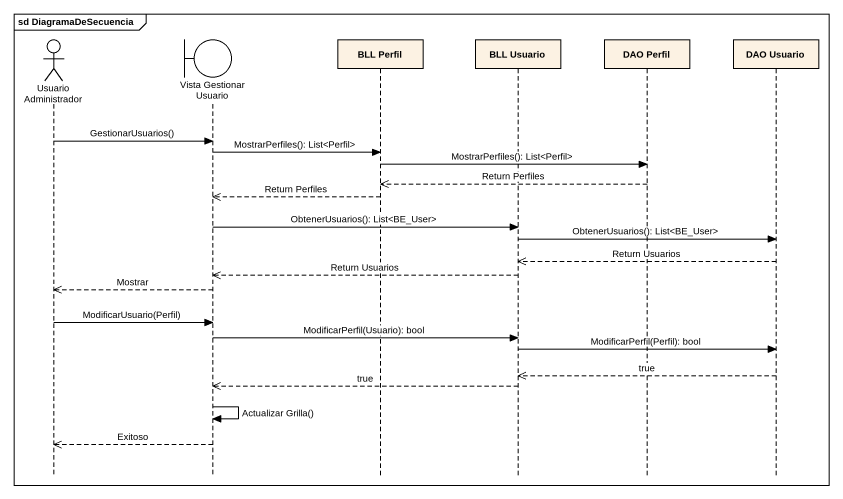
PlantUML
@startuml
mainframe sd DiagramaDeSecuencia
hide footbox
actor "Usuario Administrador" as Usuario_Administrador
boundary "Vista Gestionar Usuario" as Vista_Gestionar_Usuario
participant "BLL Perfil" as BLL_Perfil
participant "BLL Usuario" as BLL_Usuario
participant "DAO Perfil" as DAO_Perfil
participant "DAO Usuario" as DAO_Usuario

Usuario_Administrador -> Vista_Gestionar_Usuario : GestionarUsuarios()
Vista_Gestionar_Usuario -> BLL_Perfil : MostrarPerfiles(): List<Perfil>
BLL_Perfil -> DAO_Perfil : MostrarPerfiles(): List<Perfil>
DAO_Perfil -->> BLL_Perfil : Return Perfiles
BLL_Perfil -->> Vista_Gestionar_Usuario : Return Perfiles
Vista_Gestionar_Usuario -> BLL_Usuario : ObtenerUsuarios(): List<BE_User>
BLL_Usuario -> DAO_Usuario : ObtenerUsuarios(): List<BE_User>
DAO_Usuario -->> BLL_Usuario : Return Usuarios
BLL_Usuario -->> Vista_Gestionar_Usuario : Return Usuarios
Vista_Gestionar_Usuario -->> Usuario_Administrador : Mostrar
Usuario_Administrador -> Vista_Gestionar_Usuario : ModificarUsuario(Perfil)
Vista_Gestionar_Usuario -> BLL_Usuario : ModificarPerfil(Usuario): bool
BLL_Usuario -> DAO_Usuario : ModificarPerfil(Perfil): bool
DAO_Usuario -->> BLL_Usuario : true
BLL_Usuario -->> Vista_Gestionar_Usuario : true
Vista_Gestionar_Usuario -> Vista_Gestionar_Usuario : Actualizar Grilla()
Vista_Gestionar_Usuario -->> Usuario_Administrador : Exitoso
@enduml
